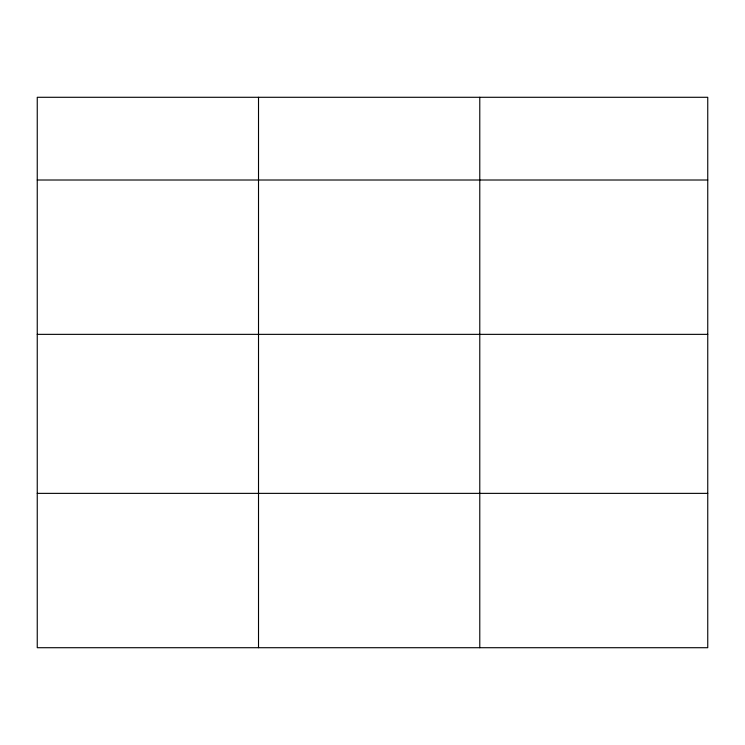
<?xml version="1.0" encoding="UTF-8"?>
<svg xmlns="http://www.w3.org/2000/svg" width="745" height="745" viewBox="0 0 745 745"><rect width="100%" height="100%" fill="white"/><g stroke="black" fill="none" stroke-linecap="round" stroke-linejoin="round"><path stroke-width="1.12" d="M707.75 334.356L707.75 97.288L37.25 97.288L37.25 647.712L707.75 647.712L707.75 334.356L37.25 334.356M37.25 180.011L707.75 180.011M37.25 493.367L707.75 493.367M479.78 97.288L479.78 647.712M258.515 97.288L258.515 647.712"/></g></svg>
